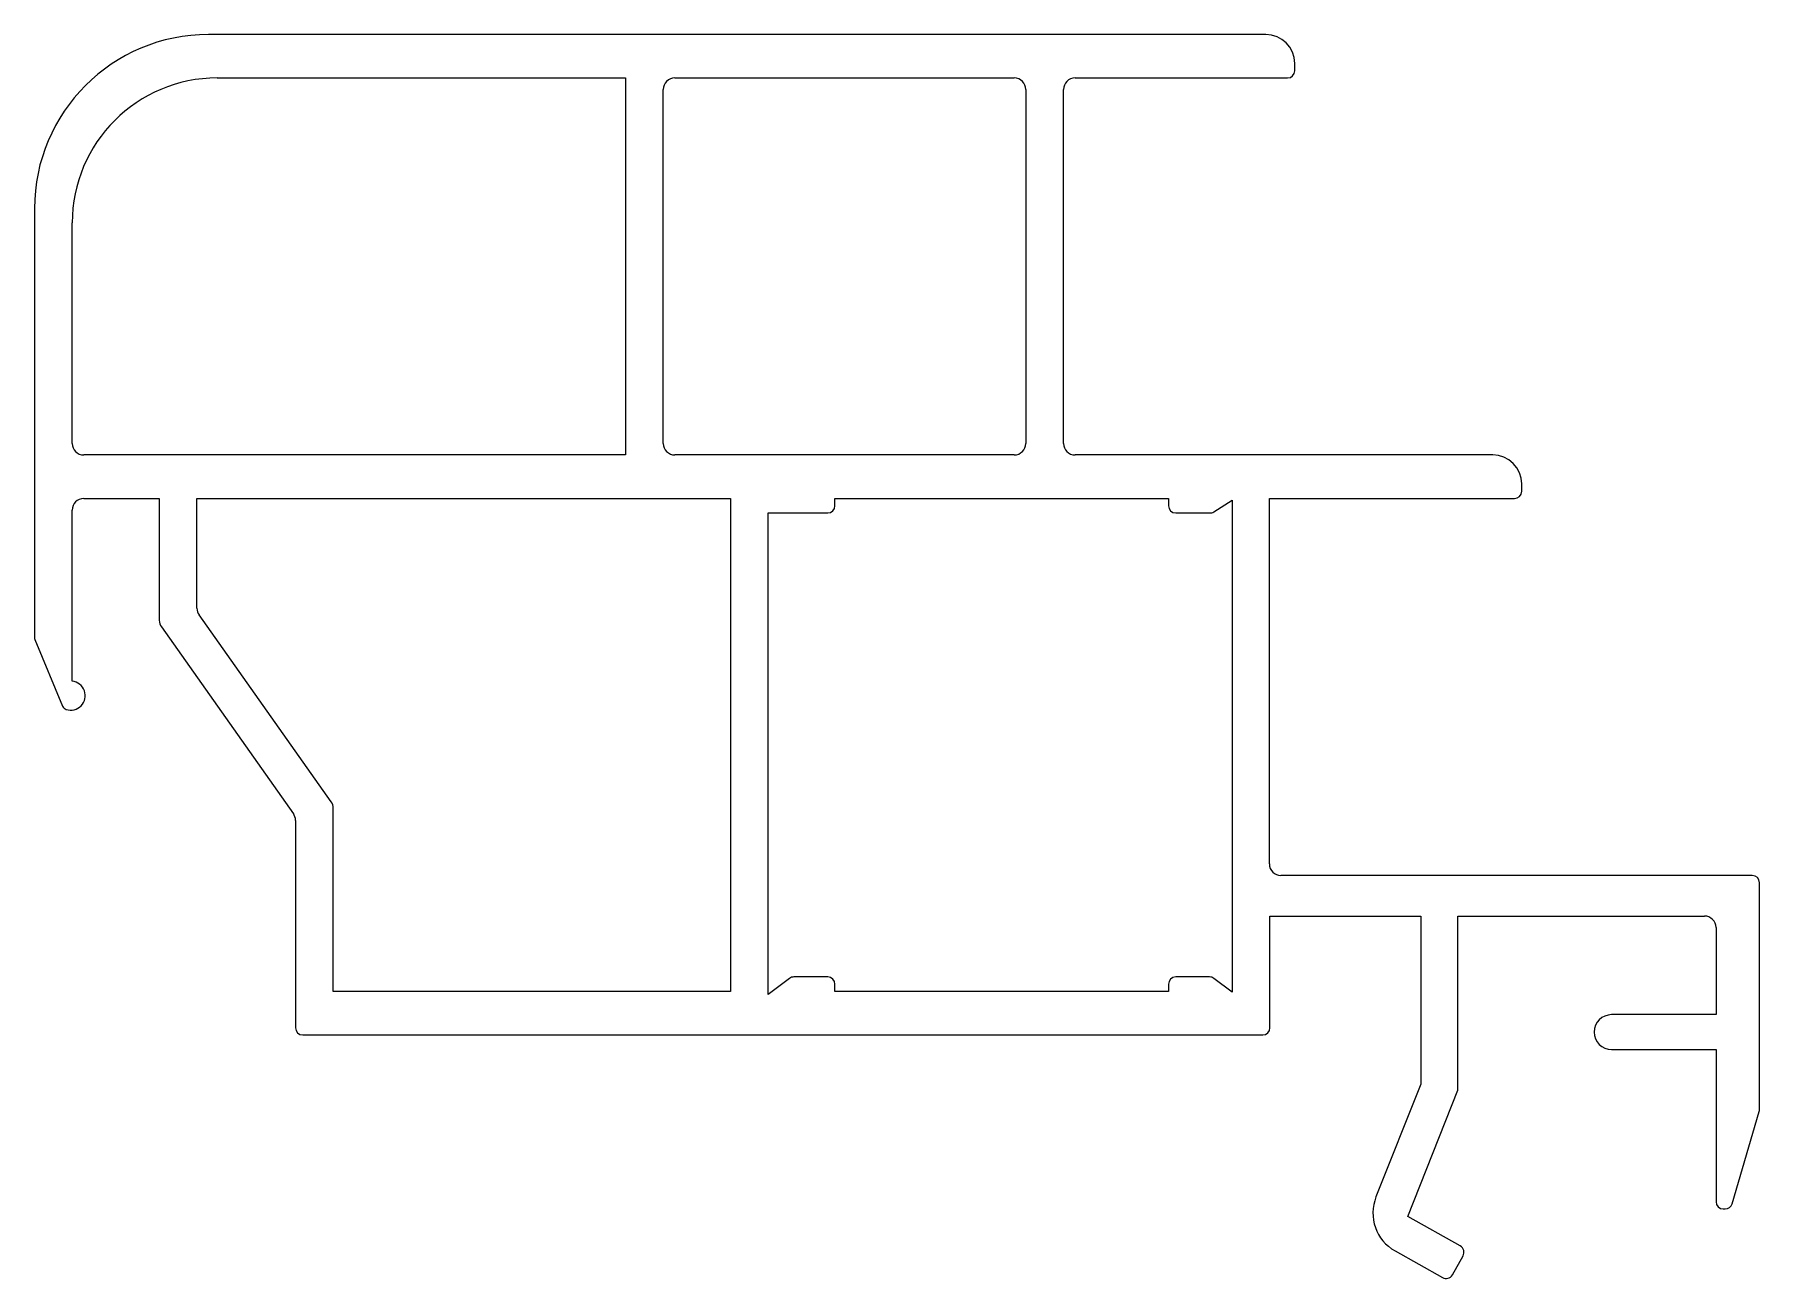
# Model space of a CAD drawing. Extents: x 1742 to 1801.5, y 1691.1 to 1734.
import ezdxf

# ---------------------------------------------------------------- set-up
doc = ezdxf.new("R2010")
doc.units = 0
doc.layers.get('0').update_dxf_attribs({"linetype": 'CONTINUOUS'})

msp = doc.modelspace()

# ---------------------------------------------------------------- linework, layer by layer
for p, q in [((1784.439, 1734.044), (1747.984, 1734.044)), ((1785.439, 1732.794), (1785.439, 1733.044)), ((1748.284, 1732.544), (1762.364, 1732.544)), ((1762.364, 1732.544), (1762.364, 1719.544)), ((1763.664, 1719.944), (1763.664, 1732.144)), ((1764.064, 1732.544), (1775.764, 1732.544)), ((1776.164, 1732.144), (1776.164, 1719.944)), ((1777.464, 1719.944), (1777.464, 1732.144)), ((1777.864, 1732.544), (1785.189, 1732.544)), ((1741.984, 1728.044), (1741.984, 1713.253)), ((1743.284, 1719.944), (1743.284, 1727.544)), ((1762.364, 1719.544), (1743.684, 1719.544)), ((1775.764, 1719.544), (1764.064, 1719.544)), ((1792.264, 1719.544), (1777.864, 1719.544)), ((1793.264, 1718.294), (1793.264, 1718.544)), ((1743.684, 1718.044), (1746.284, 1718.044)), ((1746.284, 1718.044), (1746.284, 1713.844)), ((1747.584, 1714.257), (1747.584, 1718.044)), ((1747.584, 1718.044), (1765.984, 1718.044)), ((1765.984, 1718.044), (1765.984, 1701.044)), ((1769.584, 1717.794), (1769.584, 1718.044)), ((1769.584, 1718.044), (1781.084, 1718.044)), ((1781.084, 1718.044), (1781.084, 1717.794)), ((1782.644, 1717.582), (1783.284, 1717.981)), ((1783.284, 1717.981), (1783.284, 1701.019)), ((1784.564, 1705.444), (1784.564, 1718.044)), ((1784.564, 1718.044), (1793.014, 1718.044)), ((1743.284, 1711.741), (1743.284, 1717.644)), ((1767.284, 1717.544), (1769.334, 1717.544)), ((1767.284, 1700.944), (1767.284, 1717.544)), ((1781.334, 1717.544), (1782.512, 1717.544)), ((1752.21, 1707.588), (1747.657, 1714.026)), ((1741.999, 1713.176), (1742.954, 1710.882)), ((1746.357, 1713.613), (1750.91, 1707.174)), ((1752.284, 1701.044), (1752.284, 1707.357)), ((1750.984, 1706.944), (1750.984, 1699.794)), ((1801.214, 1705.044), (1784.964, 1705.044)), ((1801.464, 1696.98), (1801.464, 1704.794)), ((1784.584, 1699.794), (1784.584, 1703.644)), ((1784.584, 1703.644), (1789.784, 1703.644)), ((1789.784, 1703.644), (1789.784, 1697.844)), ((1791.064, 1697.644), (1791.064, 1703.644)), ((1791.064, 1703.644), (1799.564, 1703.644)), ((1799.964, 1703.244), (1799.964, 1700.244)), ((1768.017, 1701.494), (1767.284, 1700.944)), ((1769.334, 1701.544), (1768.167, 1701.544)), ((1769.584, 1701.044), (1769.584, 1701.294)), ((1781.084, 1701.294), (1781.084, 1701.044)), ((1782.5, 1701.544), (1781.334, 1701.544)), ((1783.284, 1701.019), (1782.65, 1701.494)), ((1765.984, 1701.044), (1752.284, 1701.044)), ((1781.084, 1701.044), (1769.584, 1701.044)), ((1799.964, 1700.244), (1796.364, 1700.244)), ((1751.234, 1699.544), (1784.334, 1699.544)), ((1796.364, 1699.044), (1799.964, 1699.044)), ((1799.964, 1699.044), (1799.964, 1693.794)), ((1789.784, 1697.844), (1788.24, 1693.959)), ((1789.332, 1693.288), (1791.064, 1697.644)), ((1800.516, 1693.723), (1801.453, 1696.909)), ((1800.214, 1693.544), (1800.277, 1693.544)), ((1791.146, 1692.267), (1789.332, 1693.288)), ((1788.898, 1692.098), (1790.533, 1691.178)), ((1790.873, 1691.273), (1791.241, 1691.926))]:
    msp.add_line(p, q)
for centre, radius, start, end in [((1747.984, 1728.044), 6, 90, 180), ((1784.439, 1733.044), 1, 0, 90), ((1785.189, 1732.794), 0.25, 270, 0), ((1748.284, 1727.544), 5, 90, 180), ((1764.064, 1732.144), 0.4, 90, 180), ((1775.764, 1732.144), 0.4, 0, 90), ((1777.864, 1732.144), 0.4, 90, 180), ((1743.684, 1719.944), 0.4, 180, 270), ((1764.064, 1719.944), 0.4, 180, 270), ((1775.764, 1719.944), 0.4, 270, 0), ((1777.864, 1719.944), 0.4, 180, 270), ((1792.264, 1718.544), 1, 0, 90), ((1743.684, 1717.644), 0.4, 90, 180), ((1769.334, 1717.794), 0.25, 270, 360), ((1781.334, 1717.794), 0.25, 180, 270), ((1793.014, 1718.294), 0.25, 270, 0), ((1782.512, 1717.794), 0.25, 270, 302.00538), ((1747.984, 1714.257), 0.4, 180, 215.26889), ((1746.684, 1713.844), 0.4, 180, 215.26889), ((1742.184, 1713.253), 0.2, 180, 202.6), ((1743.234, 1711.244), 0.5, 251.50133, 84.26083), ((1743.138, 1710.959), 0.2, 202.6, 251.50133), ((1750.584, 1706.944), 0.4, 0, 35.26889), ((1751.884, 1707.357), 0.4, 0, 35.26889), ((1784.964, 1705.444), 0.4, 180, 270), ((1801.214, 1704.794), 0.25, 0, 90), ((1799.564, 1703.244), 0.4, 0, 90), ((1768.167, 1701.294), 0.25, 90, 126.8699), ((1769.334, 1701.294), 0.25, 0, 90), ((1781.334, 1701.294), 0.25, 90, 180), ((1782.5, 1701.294), 0.25, 53.1301, 90), ((1796.364, 1699.644), 0.6, 90, 270), ((1751.234, 1699.794), 0.25, 180, 270), ((1784.334, 1699.794), 0.25, 270, 0), ((1801.214, 1696.98), 0.25, 343.61046, 0), ((1789.634, 1693.405), 1.5, 158.32447, 240.62447), ((1800.214, 1693.794), 0.25, 180, 270), ((1800.277, 1693.794), 0.25, 270, 343.61046), ((1791.023, 1692.049), 0.25, 330.62447, 60.62447), ((1790.655, 1691.395), 0.25, 240.62447, 330.62447)]:
    msp.add_arc(centre, radius, start, end)

doc.saveas('drawing.dxf')
